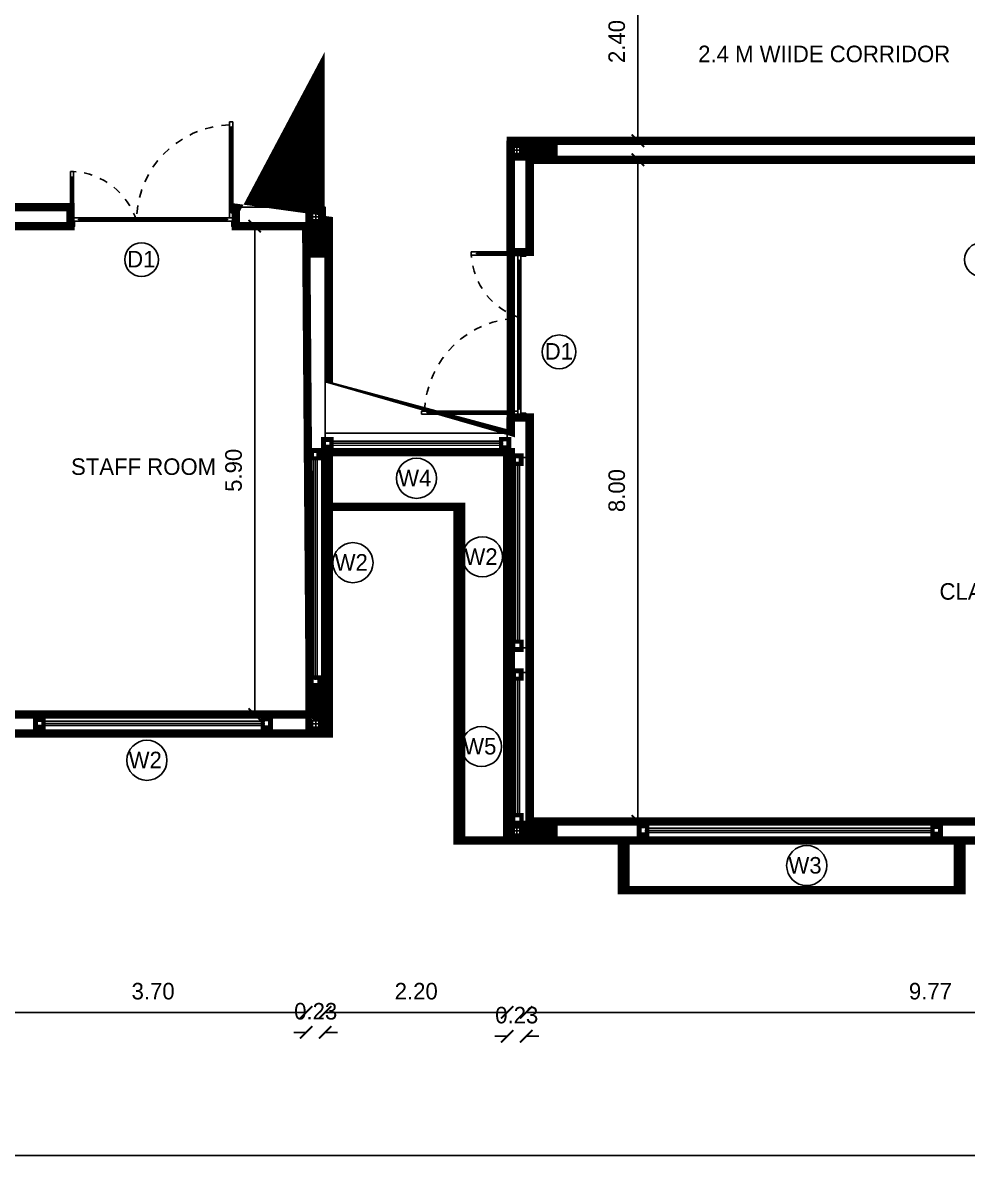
# Model space of a CAD drawing. Header units: metres. Extents: x 6101839 to 6102590, y -6659932 to -6659648.
# Drawn here: x 6102369.52 to 6102380.93, y -6659713.43 to -6659699.65 of the extents above; entities that cross this region are included whole.
import ezdxf

# ---------------------------------------------------------------- set-up
doc = ezdxf.new("R2010")
doc.units = ezdxf.units.M
doc.header["$LTSCALE"] = 500
doc.header["$MEASUREMENT"] = 0
doc.linetypes.add('DASHED2', pattern=[0.375, 0.25, -0.125])
doc.linetypes.add('HIDDEN', pattern=[0.375, 0.25, -0.125])
doc.layers.get('0').update_dxf_attribs({"linetype": 'CONTINUOUS'})
doc.layers.get('Defpoints').update_dxf_attribs({"linetype": 'CONTINUOUS'})
for name, color, linetype in [('above', 250, 'DASHED2'), ('BLK_1_FLR_2_CARPET_AREA', 25, 'CONTINUOUS'), ('BLK_1_FLR_2_CHAJJA', 6, 'CONTINUOUS'), ('BLK_1_LVL_2_BLDG_FOOT_PRINT', 1, 'CONTINUOUS'), ('COL', 2, 'CONTINUOUS'), ('DIM', 205, 'CONTINUOUS'), ('DOORTEXT', 13, 'CONTINUOUS'), ('ED', 30, 'CONTINUOUS'), ('FURN1', 252, 'CONTINUOUS'), ('FURNITURE', 252, 'CONTINUOUS'), ('FURNITURES', 252, 'CONTINUOUS'), ('HATCH', 15, 'CONTINUOUS'), ('TEXT', 4, 'CONTINUOUS'), ('W-SCH', 205, 'CONTINUOUS'), ('wall', 125, 'CONTINUOUS'), ('wall1', 125, 'CONTINUOUS'), ('WINDOWS', 252, 'CONTINUOUS')]:
    doc.layers.add(name, color=color, linetype=linetype)
doc.layers.add('BLK_1_FLR_2_BLT_UP_AREA', color=26, linetype='CONTINUOUS', plot=False)
doc.styles.add('RM', font='GOTHIC.TTF')
doc.styles.add('S2', font='GOTHIC.TTF')
doc.styles.add('USA TEXT', font='GOTHIC.TTF')
doc.dimstyles.new('1-100-ED', dxfattribs={"dimtxt": 0.2, "dimasz": 0.15, "dimexe": 0.18, "dimexo": 0.0625, "dimgap": 0.15, "dimtad": 1, "dimzin": 0, "dimdsep": 46, "dimtxsty": 'USA TEXT', "dimblk": 'ARCHTICK', "dimcen": 0.1, "dimse1": 1, "dimse2": 1, "dimclrd": 256, "dimclrt": 256, "dimadec": 0, "dimazin": 0, "dimtfac": 1, "dimtofl": 0, "dimtmove": 0, "dimatfit": 3, "dimldrblk": 'ARCHTICK', "dimfxl": 0.18, "dimtolj": 1, "dimtzin": 0, "dimarcsym": 0})

# ---------------------------------------------------------------- blocks, each defined once
blk = doc.blocks.new('NEWCOL')
at = {"layer": 'HATCH'}
h = blk.add_hatch(dxfattribs=at)
h.set_pattern_fill('ANSI31', color=256, scale=3, angle=270, style=0)
h.set_pattern_definition([(315, (-629970.925706138, -258732.0878365731), (6.735192090801866, 6.735192090801863), [])])
h.paths.add_polyline_path([(0, 115), (-115, 115), (-115, 0), (-37.5, 0), (-37.49999999988359, 37.50000000002911), (0, 37.4999999999709)])
h.paths.add_polyline_path([(115, 115.0000000000291), (0, 115), (1.164153e-10, 37.50000000002911), (37.5, 37.4999999999709), (37.5, 0), (115, 0)])
h.paths.add_polyline_path([(115, 0), (37.5, 0), (37.50000000011642, -37.4999999999709), (0, -37.4999999999709), (1.164153e-10, -484.9999999999708), (115, -485)])
h.paths.add_polyline_path([(0, -37.5), (-37.49999999988359, -37.4999999999709), (-37.5, 0), (-115, 0), (-115, -485), (0, -485)])
at = {"layer": 'COL'}
for p, q in [((-115, 0), (115, 0)), ((0, -485), (0, 115))]:
    blk.add_line(p, q, dxfattribs=at)
for points in [[(-115, -485), (115, -485), (115, 115), (-115, 115)], [(-37.5, -37.5), (37.5, -37.5), (37.5, 37.5), (-37.5, 37.5)]]:
    blk.add_lwpolyline(points, close=True, dxfattribs=at)
blk = doc.blocks.new('A$C607F0CF8')
at = {"layer": 'FURNITURES', "color": 233}
for p, q in [((0.0028654206544161, -342.4111123308539), (0.0009551402181387, -267.470370778814)), ((-37.46909725572914, -279.9614495104179), (-37.4675053562969, -342.4120674710721)), ((-37.4675053562969, -342.4120674710721), (-21.85485086496919, -342.4116694964468)), ((-21.85516924597323, -329.9215459041299), (-15.61010744981468, -329.9213867140934)), ((-21.85485086496919, -342.4116694964468), (-21.85516924597323, -329.9215459041299)), ((-15.60978906974196, -342.4115103064105), (-15.61010744981468, -329.9213867140934)), ((-15.60978906974196, -342.4115103064105), (0.0028654206544161, -342.4111123308539)), ((-37.4273532256484, -2117.587295770645), (-21.8146987343207, -2117.58689779602)), ((-37.42576132528486, -2180.037913731299), (-37.4273532256484, -2117.587295770645)), ((-21.8146987343207, -2117.58689779602), (-21.81438035517931, -2130.077021387406)), ((-21.81438035517931, -2130.077021388337), (-15.56931855902076, -2130.07686219737)), ((-15.56963693816214, -2117.586738605984), (0.0430175513029099, -2117.586340630427)), ((-15.56963693816214, -2117.586738605984), (-15.56931855902076, -2130.07686219737)), ((0.0430175513029099, -2117.586340630427), (0.0449278308078647, -2192.527082183398))]:
    blk.add_line(p, q, dxfattribs=at)
at = {"layer": 'FURNITURES', "color": 250}
for p, q in [((-37.4273532256484, -2117.587295770645), (-37.4675053562969, -342.4120674710721)), ((-21.8146987343207, -2117.58689779602), (-21.85516924597323, -329.9215459041299)), ((-15.56963693816214, -2117.586738605984), (-15.61010744981468, -329.9213867140934)), ((0.0430175513029099, -2117.586340630427), (0.0028654206544161, -342.4111123308539))]:
    blk.add_line(p, q, dxfattribs=at)
at = {"layer": 'FURNITURES', "color": 250, "linetype": 'HIDDEN', "ltscale": 0.5}
for centre, radius, start, end in [((-284.8727277265862, -219.4228635821492), 847.0418478644448, 286.983489556694, 356.7491837130908), ((-37.42544294986874, -2192.528037321754), 1163.003696595019, 1.847770814143563, 90.0014604865433)]:
    blk.add_arc(centre, radius, start, end, dxfattribs=at)
at = {"layer": 'wall', "color": 7}
for p, q in [((-37.46941563580185, -267.4713259181008), (0.0009551402181387, -267.470370778814)), ((-37.46941563580185, -267.4713259181008), (-37.46909725572914, -279.9614495104179)), ((0, -230.000000002794), (74.94074155297132, -229.9980897223576)), ((0, -230.000000002794), (0.0009551392868161, -267.470370778814)), ((74.94169669318944, -267.4684604983777), (0.0009551402181387, -267.470370778814)), ((74.94113952759653, -245.6107442136854), (62.45101593527943, -245.6110625928268)), ((62.45101593527943, -245.6110625928268), (62.45117512531578, -251.856124388054)), ((74.94129871763289, -251.855806009844), (62.45117512531578, -251.856124388054)), ((74.94074155297132, -229.9980897223576), (486.2895825887099, -229.9876042185351)), ((74.94074155297132, -229.9980897223576), (74.94113952759653, -245.6107442136854)), ((74.94113952759653, -245.6107442136854), (498.7801041556522, -245.5999403288588)), ((74.94129871763289, -251.855806009844), (498.7802633456886, -251.8450021250174)), ((74.94129871763289, -251.855806009844), (74.94169669318944, -267.4684604983777)), ((486.2905377289279, -267.4579749945551), (74.94169669318944, -267.4684604983777)), ((560.8051584009081, -229.985704776831), (486.2895825887099, -229.9876042185351)), ((486.2895825887099, -229.9876042185351), (486.2899805633351, -245.6002587089315)), ((486.2899805633351, -245.6002587089315), (498.7801041565835, -245.5999403288588)), ((486.2901397533715, -251.8453205050901), (498.7802633456886, -251.8450021250174)), ((486.2901397533715, -251.8453205050901), (486.2905377289279, -267.4579749945551)), ((560.8061135411261, -267.456075552851), (486.2905377289279, -267.4579749945551)), ((498.7801041565835, -245.5999403288588), (498.7802633456886, -251.8450021250174)), ((560.8051584009081, -229.985704776831), (560.8061135411261, -267.456075552851)), ((-37.42544294521213, -2192.528037323617), (-37.42576132528486, -2180.037913731299)), ((-37.42544294521213, -2192.528037323617), (0.0449278308078647, -2192.527082183398)), ((0.043972690589726, -2155.056711407378), (74.98471424356103, -2155.054801126942)), ((0.043972690589726, -2155.056711407378), (0.0449278308078647, -2192.527082183398)), ((74.98566938377915, -2192.525171902962), (0.0449278308078647, -2192.527082183398)), ((74.98511221911757, -2170.667455617339), (62.49498862680048, -2170.667773997411)), ((62.49498862680048, -2170.667773997411), (62.49514781683683, -2176.912835792638)), ((74.98527140822257, -2176.912517413497), (62.49514781683683, -2176.912835792638)), ((74.98471424356103, -2155.054801126942), (1087.503148864023, -2155.028991485946)), ((74.98471424356103, -2155.054801126942), (74.98511221911757, -2170.667455617339)), ((74.98511221911757, -2170.667455617339), (1099.993670431897, -2170.641327596269)), ((74.98527140822257, -2176.912517413497), (1099.993829621002, -2176.886389392428)), ((74.98527140822257, -2176.912517413497), (74.98566938377915, -2192.525171902962)), ((1087.504104004241, -2192.499362261966), (74.98566938377915, -2192.525171902962)), ((1162.443890416994, -2155.027081206441), (1087.503148864023, -2155.028991485946)), ((1087.503148864023, -2155.028991485946), (1087.50354683958, -2170.641645977274)), ((1087.50354683958, -2170.641645977274), (1099.993670431897, -2170.641327596269)), ((1087.503706028685, -2176.886707772501), (1099.993829621933, -2176.886389392428)), ((1087.503706028685, -2176.886707772501), (1087.504104004241, -2192.499362261966)), ((1162.444845556281, -2192.497451982461), (1087.504104004241, -2192.499362261966)), ((1099.993670431897, -2170.641327596269), (1099.993829621933, -2176.886389392428)), ((1162.443890416994, -2155.027081206441), (1162.444845556281, -2192.497451982461))]:
    blk.add_line(p, q, dxfattribs=at)
for points in [[(0.0009551402181387, -267.470370778814), (0, -230.0000000018627), (-99.92098873667419, -230.0025470424444), (-99.91971521638331, -279.9630414107814), (-37.46909725572914, -279.9614495104179)], [(0.0449278308078647, -2192.527082183398), (0.0458829710260034, -2229.997452959418), (-99.87510576564821, -2230), (-99.87637928593905, -2180.039505631663), (-37.42576132528486, -2180.037913731299)]]:
    blk.add_lwpolyline(points, dxfattribs=at)
blk = doc.blocks.new('_ArchTick')
at = {"color": 0, "linetype": 'ByBlock', "const_width": 0.15}
blk.add_lwpolyline([(-0.5, -0.5), (0.5, 0.5)], dxfattribs=at)
blk = doc.blocks.new('*D548')
at = {"layer": 'Defpoints', "color": 0, "transparency": 16777216}
for p in [(6102369.242864408, -6659707.100467858), (6102372.942944492, -6659707.303967725), (6102372.942944492, -6659711.616467839)]:
    blk.add_point(p, dxfattribs=at)
at = {"layer": 'ED', "lineweight": -2, "transparency": 16777216}
blk.add_line((6102369.242864408, -6659711.616467839), (6102372.942944492, -6659711.616467839), dxfattribs=at)
at = {"layer": 'ED', "lineweight": -2, "transparency": 16777216, "xscale": 0.15, "yscale": 0.15, "zscale": 0.15, "rotation": 180}
blk.add_blockref('_ArchTick', (6102369.242864408, -6659711.616467839), dxfattribs=at)
at = {"layer": 'ED', "lineweight": -2, "transparency": 16777216, "xscale": 0.15, "yscale": 0.15, "zscale": 0.15}
blk.add_blockref('_ArchTick', (6102372.942944492, -6659711.616467839), dxfattribs=at)
at = {"layer": 'ED', "transparency": 16777216, "insert": (6102371.09290445, -6659711.361437248), "char_height": 0.2, "attachment_point": 5, "style": 'USA TEXT'}
blk.add_mtext('\\A1;3.70', dxfattribs=at)
blk = doc.blocks.new('*D549')
at = {"layer": 'Defpoints', "color": 0, "transparency": 16777216}
for p in [(6102372.942944492, -6659707.303967725), (6102373.172948816, -6659707.405967725), (6102373.172948816, -6659711.859079367)]:
    blk.add_point(p, dxfattribs=at)
at = {"layer": 'ED', "lineweight": -2, "transparency": 16777216}
for p, q in [((6102372.942944492, -6659711.859079367), (6102372.792944492, -6659711.859079367)), ((6102373.172948816, -6659711.859079367), (6102373.322948816, -6659711.859079367))]:
    blk.add_line(p, q, dxfattribs=at)
at = {"layer": 'ED', "lineweight": -2, "transparency": 16777216, "xscale": 0.15, "yscale": 0.15, "zscale": 0.15}
blk.add_blockref('_ArchTick', (6102372.942944492, -6659711.859079367), dxfattribs=at)
at = {"layer": 'ED', "lineweight": -2, "transparency": 16777216, "xscale": 0.15, "yscale": 0.15, "zscale": 0.15, "rotation": 180}
blk.add_blockref('_ArchTick', (6102373.172948816, -6659711.859079367), dxfattribs=at)
at = {"layer": 'ED', "transparency": 16777216, "insert": (6102373.057946654, -6659711.604048776), "char_height": 0.2, "attachment_point": 5, "style": 'USA TEXT'}
blk.add_mtext('\\A1;0.23', dxfattribs=at)
blk = doc.blocks.new('*D550')
at = {"layer": 'Defpoints', "color": 0, "transparency": 16777216}
for p in [(6102373.172948816, -6659707.405967725), (6102375.373022263, -6659709.124967745), (6102375.373022263, -6659711.616467839)]:
    blk.add_point(p, dxfattribs=at)
at = {"layer": 'ED', "lineweight": -2, "transparency": 16777216}
blk.add_line((6102373.172948816, -6659711.616467839), (6102375.373022263, -6659711.616467839), dxfattribs=at)
at = {"layer": 'ED', "lineweight": -2, "transparency": 16777216, "xscale": 0.15, "yscale": 0.15, "zscale": 0.15, "rotation": 180}
blk.add_blockref('_ArchTick', (6102373.172948816, -6659711.616467839), dxfattribs=at)
at = {"layer": 'ED', "lineweight": -2, "transparency": 16777216, "xscale": 0.15, "yscale": 0.15, "zscale": 0.15}
blk.add_blockref('_ArchTick', (6102375.373022263, -6659711.616467839), dxfattribs=at)
at = {"layer": 'ED', "transparency": 16777216, "insert": (6102374.272985539, -6659711.361437248), "char_height": 0.2, "attachment_point": 5, "style": 'USA TEXT'}
blk.add_mtext('\\A1;2.20', dxfattribs=at)
blk = doc.blocks.new('*D551')
at = {"layer": 'Defpoints', "color": 0, "transparency": 16777216}
for p in [(6102375.373022263, -6659709.124967745), (6102375.603016143, -6659709.206968008), (6102375.603016143, -6659711.906227347)]:
    blk.add_point(p, dxfattribs=at)
at = {"layer": 'ED', "lineweight": -2, "transparency": 16777216}
for p, q in [((6102375.373022263, -6659711.906227347), (6102375.223022263, -6659711.906227347)), ((6102375.603016143, -6659711.906227347), (6102375.753016143, -6659711.906227347))]:
    blk.add_line(p, q, dxfattribs=at)
at = {"layer": 'ED', "lineweight": -2, "transparency": 16777216, "xscale": 0.15, "yscale": 0.15, "zscale": 0.15}
blk.add_blockref('_ArchTick', (6102375.373022263, -6659711.906227347), dxfattribs=at)
at = {"layer": 'ED', "lineweight": -2, "transparency": 16777216, "xscale": 0.15, "yscale": 0.15, "zscale": 0.15, "rotation": 180}
blk.add_blockref('_ArchTick', (6102375.603016143, -6659711.906227347), dxfattribs=at)
at = {"layer": 'ED', "transparency": 16777216, "insert": (6102375.488019203, -6659711.651196756), "char_height": 0.2, "attachment_point": 5, "style": 'USA TEXT'}
blk.add_mtext('\\A1;0.23', dxfattribs=at)
blk = doc.blocks.new('*D552')
at = {"layer": 'Defpoints', "color": 0, "transparency": 16777216}
for p in [(6102385.372888581, -6659708.997967838), (6102375.603016143, -6659709.206968008), (6102385.372888581, -6659711.616467839)]:
    blk.add_point(p, dxfattribs=at)
at = {"layer": 'ED', "lineweight": -2, "transparency": 16777216}
blk.add_line((6102375.603016143, -6659711.616467839), (6102385.372888581, -6659711.616467839), dxfattribs=at)
at = {"layer": 'ED', "lineweight": -2, "transparency": 16777216, "xscale": 0.15, "yscale": 0.15, "zscale": 0.15, "rotation": 180}
blk.add_blockref('_ArchTick', (6102375.603016143, -6659711.616467839), dxfattribs=at)
at = {"layer": 'ED', "lineweight": -2, "transparency": 16777216, "xscale": 0.15, "yscale": 0.15, "zscale": 0.15}
blk.add_blockref('_ArchTick', (6102385.372888581, -6659711.616467839), dxfattribs=at)
at = {"layer": 'ED', "transparency": 16777216, "insert": (6102380.487952362, -6659711.361437248), "char_height": 0.2, "attachment_point": 5, "style": 'USA TEXT'}
blk.add_mtext('\\A1;9.77', dxfattribs=at)
blk = doc.blocks.new('*D560')
at = {"layer": 'Defpoints', "color": 0, "transparency": 16777216}
for p in [(6102372.320767527, -6659702.110550356), (6102372.564768109, -6659702.110550356), (6102372.579766625, -6659708.014111736)]:
    blk.add_point(p, dxfattribs=at)
at = {"layer": 'ED', "lineweight": -2, "transparency": 16777216}
blk.add_line((6102372.320767527, -6659708.014111736), (6102372.320767527, -6659702.110550356), dxfattribs=at)
at = {"layer": 'ED', "lineweight": -2, "transparency": 16777216, "xscale": 0.15, "yscale": 0.15, "zscale": 0.15}
for p, rotation in [((6102372.320767527, -6659702.110550356), 90), ((6102372.320767527, -6659708.014111736), 270)]:
    blk.add_blockref('_ArchTick', p, dxfattribs=dict(at, rotation=rotation))
at = {"layer": 'ED', "transparency": 16777216, "insert": (6102372.065736934, -6659705.062331045), "char_height": 0.2, "attachment_point": 5, "rotation": 90, "style": 'USA TEXT'}
blk.add_mtext('\\A1;5.90', dxfattribs=at)
blk = doc.blocks.new('*D564')
at = {"layer": 'Defpoints', "color": 0, "transparency": 16777216}
for p in [(6102376.562767494, -6659701.307456058), (6102376.952267531, -6659701.307456058), (6102376.570767292, -6659709.307465856)]:
    blk.add_point(p, dxfattribs=at)
at = {"layer": 'ED', "lineweight": -2, "transparency": 16777216}
blk.add_line((6102376.952267531, -6659709.307465856), (6102376.952267531, -6659701.307456058), dxfattribs=at)
at = {"layer": 'ED', "lineweight": -2, "transparency": 16777216, "xscale": 0.15, "yscale": 0.15, "zscale": 0.15}
for p, rotation in [((6102376.952267531, -6659701.307456058), 90), ((6102376.952267531, -6659709.307465856), 270)]:
    blk.add_blockref('_ArchTick', p, dxfattribs=dict(at, rotation=rotation))
at = {"layer": 'ED', "transparency": 16777216, "insert": (6102376.697236937, -6659705.307460956), "char_height": 0.2, "attachment_point": 5, "rotation": 90, "style": 'USA TEXT'}
blk.add_mtext('\\A1;8.00', dxfattribs=at)
blk = doc.blocks.new('*D603')
at = {"layer": 'Defpoints', "color": 0, "transparency": 16777216}
for p in [(6102376.952267531, -6659698.677456056), (6102377.07826749, -6659698.677456056), (6102377.067267493, -6659701.077456056)]:
    blk.add_point(p, dxfattribs=at)
at = {"layer": 'ED', "lineweight": -2, "transparency": 16777216}
blk.add_line((6102376.952267531, -6659701.077456056), (6102376.952267531, -6659698.677456056), dxfattribs=at)
at = {"layer": 'ED', "lineweight": -2, "transparency": 16777216, "xscale": 0.15, "yscale": 0.15, "zscale": 0.15}
for p, rotation in [((6102376.952267531, -6659698.677456056), 90), ((6102376.952267531, -6659701.077456056), 270)]:
    blk.add_blockref('_ArchTick', p, dxfattribs=dict(at, rotation=rotation))
at = {"layer": 'ED', "transparency": 16777216, "insert": (6102376.697236937, -6659699.877456055), "char_height": 0.2, "attachment_point": 5, "rotation": 90, "style": 'USA TEXT'}
blk.add_mtext('\\A1;2.40', dxfattribs=at)
blk = doc.blocks.new('*D880')
at = {"layer": 'Defpoints', "color": 0, "transparency": 16777216}
for p in [(6102335.152997921, -6659709.193900587), (6102395.607802463, -6659709.192900512), (6102395.607802463, -6659713.345400588)]:
    blk.add_point(p, dxfattribs=at)
at = {"layer": 'ED', "lineweight": -2, "transparency": 16777216}
blk.add_line((6102335.152997921, -6659713.345400588), (6102395.607802463, -6659713.345400588), dxfattribs=at)
at = {"layer": 'ED', "lineweight": -2, "transparency": 16777216, "xscale": 0.15, "yscale": 0.15, "zscale": 0.15, "rotation": 180}
blk.add_blockref('_ArchTick', (6102335.152997921, -6659713.345400588), dxfattribs=at)
at = {"layer": 'ED', "lineweight": -2, "transparency": 16777216, "xscale": 0.15, "yscale": 0.15, "zscale": 0.15}
blk.add_blockref('_ArchTick', (6102395.607802463, -6659713.345400588), dxfattribs=at)
at = {"layer": 'ED', "transparency": 16777216, "insert": (6102365.380400192, -6659713.090369997), "char_height": 0.2, "attachment_point": 5, "style": 'USA TEXT'}
blk.add_mtext('\\A1;60.45', dxfattribs=at)

msp = doc.modelspace()

# ---------------------------------------------------------------- linework, layer by layer
at = {"layer": 'above', "const_width": 0.1}
for points in [[(6102373.172855076, -6659705.502655002), (6102374.772968057, -6659705.502655002), (6102374.772968057, -6659709.537422222), (6102375.37289067, -6659709.537422222)], [(6102376.75788858, -6659709.537493786), (6102376.75788858, -6659710.137493787), (6102380.817903672, -6659710.137493787), (6102380.817888582, -6659709.537595411)]]:
    msp.add_lwpolyline(points, dxfattribs=at)
at = {"layer": 'BLK_1_FLR_2_BLT_UP_AREA', "color": 26, "linetype": 'Continuous', "const_width": 0.1}
msp.add_lwpolyline([(6102402.549768839, -6659709.689528665), (6102395.647912392, -6659709.689528665), (6102395.647914481, -6659709.53801688), (6102375.417928687, -6659709.537983046), (6102375.417624863, -6659704.843786133), (6102373.217926599, -6659704.843786133), (6102373.217926599, -6659708.244657993), (6102369.057928688, -6659708.244657993), (6102369.057926599, -6659704.844287127), (6102366.857926599, -6659704.844287127), (6102366.857926599, -6659709.53801688), (6102346.627940804, -6659709.53801688), (6102346.628028861, -6659704.896199905), (6102344.428283428, -6659704.896338492), (6102344.428165479, -6659709.53801688), (6102335.193171005, -6659709.53801688), (6102335.193172371, -6659704.379240473), (6102337.393171005, -6659704.379240473), (6102337.393171005, -6659701.95801688), (6102335.893171002, -6659701.958016386), (6102335.893171002, -6659697.798016878)], dxfattribs=at)
at = {"layer": 'BLK_1_FLR_2_CARPET_AREA', "color": 15, "linetype": 'Continuous', "const_width": 0.1}
for points in [[(6102401.117914905, -6659709.459528701), (6102398.077914907, -6659709.459528701), (6102398.077914907, -6659703.189528703), (6102395.647911537, -6659703.189528703), (6102395.64077928, -6659701.078016917), (6102389.417926546, -6659701.078016917), (6102389.417926546, -6659703.308016918), (6102387.617926545, -6659703.308016918), (6102387.617926545, -6659701.078016917), (6102383.447912337, -6659701.078016917), (6102383.447912337, -6659703.308016918), (6102381.64791234, -6659703.308016918), (6102381.64791234, -6659701.078016917), (6102375.417925918, -6659701.078537067), (6102375.418154735, -6659704.613786135), (6102373.217926545, -6659704.613928542), (6102373.217926546, -6659701.881131625), (6102372.092887308, -6659701.880570763), (6102372.092887308, -6659702.11052488), (6102372.94288858, -6659702.11052488), (6102372.987637603, -6659708.014098632), (6102369.287659674, -6659708.014098632)], [(6102369.287794154, -6659702.110570762), (6102370.092889846, -6659702.110570762), (6102370.092889846, -6659701.880570763), (6102369.057926546, -6659701.881131625)]]:
    msp.add_lwpolyline(points, dxfattribs=at)
msp.add_lwpolyline([(6102385.417926545, -6659709.308016918), (6102385.417926545, -6659703.538016917), (6102381.417926546, -6659703.538016917), (6102381.417912339, -6659703.308016918), (6102381.64791234, -6659703.308016918), (6102381.64791234, -6659701.308016916), (6102375.647926545, -6659701.308016916), (6102375.647926545, -6659702.423028488), (6102375.41801294, -6659702.42304337), (6102375.417926546, -6659704.423016918), (6102375.647950483, -6659704.423028887), (6102375.647861708, -6659709.308009126)], close=True, dxfattribs=at)
at = {"layer": 'BLK_1_FLR_2_CHAJJA', "linetype": 'Continuous', "const_width": 0.1}
for points in [[(6102373.21792703, -6659705.503215946), (6102373.2181865, -6659704.84378621), (6102375.418200287, -6659704.84378621), (6102375.417929065, -6659709.537983161), (6102374.818006451, -6659709.537983161), (6102374.818006451, -6659705.503215946)], [(6102376.802926976, -6659710.138054728), (6102380.862926978, -6659710.138054728), (6102380.862926978, -6659709.53815635), (6102376.802926976, -6659709.53815635)]]:
    msp.add_lwpolyline(points, close=True, dxfattribs=at)
at = {"layer": 'BLK_1_LVL_2_BLDG_FOOT_PRINT', "ltscale": 400, "const_width": 0.1}
msp.add_lwpolyline([(6102402.504730811, -6659709.688967842), (6102395.602874367, -6659709.688967842), (6102395.602876455, -6659709.537456055), (6102375.372890661, -6659709.537422222), (6102375.372586837, -6659704.843225308), (6102373.172888572, -6659704.843225308), (6102373.172888572, -6659708.244097171), (6102369.012890662, -6659708.244097171), (6102369.012888572, -6659704.843726306), (6102366.812888573, -6659704.843726306), (6102366.812888573, -6659709.537456055), (6102346.582902779, -6659709.537456055), (6102346.582990834, -6659704.895639081), (6102344.383245403, -6659704.895777666), (6102344.383127453, -6659709.537456055), (6102335.148132977, -6659709.537456055), (6102335.148134342, -6659704.378679649), (6102337.348132977, -6659704.378679649), (6102337.348132977, -6659701.957456055), (6102335.848132979, -6659701.957455562), (6102335.848132979, -6659697.797456058)], dxfattribs=at)
at = {"layer": 'FURN1', "linetype": 'ByBlock'}
for p, q in [((6102376.987882794, -6659709.307418322), (6102380.587877003, -6659709.307342859)), ((6102380.587882793, -6659709.537418323), (6102376.987888581, -6659709.537493786))]:
    msp.add_line(p, q, dxfattribs=at)
at = {"layer": 'FURN1', "const_width": 0.1}
for points in [[(6102373.173141104, -6659704.710431418), (6102373.223141104, -6659704.710428784), (6102373.223143738, -6659704.760428783), (6102373.173143738, -6659704.760431417)], [(6102373.173766198, -6659704.710433182), (6102373.223766198, -6659704.710430577), (6102373.223768799, -6659704.760430577), (6102373.173768803, -6659704.76043318)], [(6102375.372228114, -6659704.710288538), (6102375.322228112, -6659704.710291312), (6102375.322230889, -6659704.760291313), (6102375.372230888, -6659704.760288537)], [(6102375.372853208, -6659704.710286708), (6102375.322853208, -6659704.71028945), (6102375.322855952, -6659704.76028945), (6102375.372855951, -6659704.760286707)], [(6102373.07577648, -6659704.843439492), (6102373.075778833, -6659704.893439492), (6102373.025778835, -6659704.893441845), (6102373.02577648, -6659704.843441845)], [(6102375.470191215, -6659704.908684608), (6102375.47018858, -6659704.958684606), (6102375.52018858, -6659704.958687242), (6102375.520191212, -6659704.908687242)], [(6102375.470192977, -6659704.909309701), (6102375.470190374, -6659704.959309701), (6102375.520190374, -6659704.959312302), (6102375.520192977, -6659704.909312304)], [(6102375.470039054, -6659707.208067328), (6102375.470041797, -6659707.158067329), (6102375.520041796, -6659707.158070069), (6102375.520039053, -6659707.208070068)], [(6102373.07589565, -6659707.643185149), (6102373.075893155, -6659707.59318515), (6102373.025893156, -6659707.593187645), (6102373.025895651, -6659707.643187645)], [(6102373.075897478, -6659707.643810242), (6102373.075895012, -6659707.593810244), (6102373.025895015, -6659707.593812706), (6102373.025897476, -6659707.643812708)], [(6102375.470206764, -6659707.507078799), (6102375.470204129, -6659707.557078798), (6102375.520204128, -6659707.557081434), (6102375.520206763, -6659707.507081434)], [(6102375.470208528, -6659707.507703894), (6102375.470205924, -6659707.557703893), (6102375.520205922, -6659707.557706498), (6102375.520208527, -6659707.507706496)], [(6102369.692696447, -6659708.146965551), (6102369.742696447, -6659708.146968185), (6102369.742699083, -6659708.096968182), (6102369.692699082, -6659708.096965548)], [(6102372.492442104, -6659708.147100423), (6102372.442442105, -6659708.147097647), (6102372.442444881, -6659708.097097647), (6102372.492444881, -6659708.097100423)], [(6102372.493067198, -6659708.147102253), (6102372.443067198, -6659708.14709951), (6102372.443069942, -6659708.09709951), (6102372.493069942, -6659708.097102253)], [(6102375.469893018, -6659709.307449548), (6102375.469895762, -6659709.257449545), (6102375.519895761, -6659709.257452288), (6102375.519893018, -6659709.307452288)], [(6102375.469894848, -6659709.306824452), (6102375.469897622, -6659709.25682445), (6102375.519897622, -6659709.256827226), (6102375.519894848, -6659709.306827228)], [(6102376.987885739, -6659709.440917257), (6102377.037885738, -6659709.440915858), (6102377.037884342, -6659709.390915859), (6102376.987884341, -6659709.390917257)], [(6102376.988510832, -6659709.440915445), (6102377.038510834, -6659709.440914013), (6102377.038509402, -6659709.390914014), (6102376.988509403, -6659709.390915445)], [(6102380.587255359, -6659709.440834821), (6102380.537255359, -6659709.440836078), (6102380.5372541, -6659709.390836078), (6102380.587254101, -6659709.390834822)], [(6102380.587880452, -6659709.4408366), (6102380.537880454, -6659709.440837891), (6102380.537879162, -6659709.39083789), (6102380.587879162, -6659709.390836597)]]:
    msp.add_lwpolyline(points, close=True, dxfattribs=at)
at = {"layer": 'FURNITURE', "linetype": 'ByBlock', "ltscale": 0.2}
for p, q in [((6102373.173766198, -6659704.710433182), (6102375.322853208, -6659704.71028945)), ((6102373.173768803, -6659704.76043318), (6102375.322230889, -6659704.760295076)), ((6102373.025774713, -6659704.844066908), (6102373.025889393, -6659707.593187645)), ((6102373.075774712, -6659704.844064585), (6102373.075895012, -6659707.593810244)), ((6102375.470192977, -6659704.909309701), (6102375.470041797, -6659707.158067329)), ((6102375.520192977, -6659704.909312304), (6102375.520047422, -6659707.157445009)), ((6102375.470208528, -6659707.507703894), (6102375.470072805, -6659709.257449551)), ((6102375.520208527, -6659707.507706496), (6102375.520078429, -6659709.256827231)), ((6102369.693324146, -6659708.096963787), (6102372.442444881, -6659708.097093884)), ((6102369.693321543, -6659708.146963787), (6102372.443067198, -6659708.14709951)), ((6102380.587255359, -6659709.440834821), (6102377.037885738, -6659709.440915858)), ((6102380.587254101, -6659709.390834822), (6102377.038509402, -6659709.39091025))]:
    msp.add_line(p, q, dxfattribs=at)
at = {"layer": 'FURNITURE', "color": 4, "linetype": 'ByBlock', "ltscale": 0.2}
for p, q in [((6102373.223767498, -6659704.735430579), (6102375.32285458, -6659704.735295027)), ((6102373.050777035, -6659704.894065749), (6102373.050889436, -6659707.593811475)), ((6102375.495190374, -6659704.959311003), (6102375.495047373, -6659707.158068698)), ((6102375.495205924, -6659707.557705195), (6102375.49507838, -6659709.257450922)), ((6102369.743322843, -6659708.121966389), (6102372.443068571, -6659708.122093934)), ((6102380.53725473, -6659709.415836077), (6102377.037885039, -6659709.415910282))]:
    msp.add_line(p, q, dxfattribs=at)
at = {"layer": 'W-SCH'}
for centre, radius in [((6102370.953231459, -6659702.514892595), 0.2037454751308166), ((6102381.104231459, -6659702.514892595), 0.2037454751308166), ((6102376.000231458, -6659703.629892598), 0.2037454751308166), ((6102374.27621891, -6659705.158954071), 0.2424160592048741), ((6102375.073510201, -6659706.108410032), 0.2424160592048741), ((6102373.508166223, -6659706.179176187), 0.2424160592048741), ((6102375.062106983, -6659708.401971377), 0.2424160592048741), ((6102371.018299962, -6659708.568617698), 0.2424160592048741), ((6102378.99259943, -6659709.841954231), 0.2424160592048741)]:
    msp.add_circle(centre, radius, dxfattribs=at)
at = {"layer": 'wall1', "linetype": 'ByBlock'}
for p, q in [((6102375.372888579, -6659701.077456052), (6102375.37126749, -6659702.424467837)), ((6102381.602874372, -6659701.077456052), (6102375.372888579, -6659701.077456052)), ((6102381.602874372, -6659701.307456055), (6102375.60288858, -6659701.307456055)), ((6102375.60288858, -6659701.307456055), (6102375.60288858, -6659702.422967839)), ((6102369.012890668, -6659701.880570763), (6102370.092889846, -6659701.880570763)), ((6102370.092889846, -6659702.110570762), (6102370.092889846, -6659701.880570763)), ((6102372.092887308, -6659701.880570763), (6102373.172888579, -6659701.880570763)), ((6102372.092887308, -6659702.11052488), (6102372.092887308, -6659701.880570763)), ((6102373.172888579, -6659701.880570763), (6102372.94288858, -6659701.880570763)), ((6102373.172888579, -6659701.880570763), (6102373.172888579, -6659704.843435074)), ((6102369.242888581, -6659702.110570762), (6102370.092889846, -6659702.110570762)), ((6102372.092887308, -6659702.11052488), (6102372.94288858, -6659702.110570762)), ((6102372.94288858, -6659702.110570762), (6102372.942741362, -6659704.84344576)), ((6102375.60288858, -6659702.422467628), (6102375.372888579, -6659702.422467628)), ((6102375.372888579, -6659704.422456054), (6102375.372863278, -6659704.908679632)), ((6102375.372888579, -6659704.422456054), (6102375.60288858, -6659704.422456054)), ((6102375.602912516, -6659704.422456054), (6102375.602887212, -6659704.908691603)), ((6102373.173136141, -6659704.613367664), (6102373.173148116, -6659704.843435061)), ((6102375.372847745, -6659704.613295545), (6102375.372859717, -6659704.843296477)), ((6102373.172840235, -6659704.843435076), (6102372.942772837, -6659704.843445758)), ((6102375.372859717, -6659704.843296477), (6102375.37289355, -6659704.843296477)), ((6102375.373127459, -6659704.908679647), (6102375.603194859, -6659704.908691618)), ((6102375.373224933, -6659707.508061874), (6102375.373225332, -6659707.208062171)), ((6102375.373225332, -6659707.208062171), (6102375.602977645, -6659707.208074467)), ((6102375.602977625, -6659707.208074467), (6102375.602962065, -6659707.507085798)), ((6102375.373143009, -6659707.507073837), (6102375.603210407, -6659707.507085811)), ((6102375.373154678, -6659707.50806187), (6102375.373143009, -6659707.507073837)), ((6102375.603225866, -6659707.508073842), (6102375.603210407, -6659707.507085811)), ((6102373.172978141, -6659707.643805936), (6102372.942910744, -6659707.643816617)), ((6102369.242888581, -6659708.014097093), (6102369.692703462, -6659708.013926739)), ((6102369.692691487, -6659708.244029304), (6102369.692703462, -6659708.013961907)), ((6102372.493062346, -6659708.244182915), (6102372.493074318, -6659708.014115518)), ((6102372.493074318, -6659708.014115518), (6102372.94288858, -6659708.01409588)), ((6102369.012888582, -6659708.244097171), (6102369.692691341, -6659708.243912438)), ((6102372.493062346, -6659708.244182915), (6102373.172888579, -6659708.244095805)), ((6102375.372901855, -6659709.307444085), (6102376.987882795, -6659709.307473432)), ((6102376.987888581, -6659709.537418323), (6102376.987882794, -6659709.307418322)), ((6102380.587877007, -6659709.307418322), (6102381.237872974, -6659709.307384497)), ((6102380.587882793, -6659709.537418323), (6102380.587877007, -6659709.307418322)), ((6102375.97289067, -6659709.537422222), (6102376.987888581, -6659709.537418323)), ((6102380.587882793, -6659709.537418323), (6102381.237884957, -6659709.537491181))]:
    msp.add_line(p, q, dxfattribs=at)
at = {"layer": 'WINDOWS', "linetype": 'ByBlock'}
for p, q in [((6102373.173136141, -6659704.613367664), (6102375.372847745, -6659704.613225292)), ((6102372.942840235, -6659704.843445755), (6102372.942958892, -6659707.643816004)), ((6102373.172840235, -6659704.843435076), (6102373.172958894, -6659707.643805325)), ((6102373.173148112, -6659704.843367664), (6102375.372859714, -6659704.84322529)), ((6102375.373127459, -6659704.908679647), (6102375.372977636, -6659707.208061863)), ((6102375.603127463, -6659704.908691614), (6102375.602977637, -6659707.208073832)), ((6102375.373143009, -6659707.507073837), (6102375.373008642, -6659709.307444087)), ((6102375.603143007, -6659707.507085808), (6102375.603008644, -6659709.307456057)), ((6102369.692703457, -6659708.014029305), (6102372.493073703, -6659708.01416367)), ((6102369.692691487, -6659708.244029304), (6102372.493061737, -6659708.244163669))]:
    msp.add_line(p, q, dxfattribs=at)

# ---------------------------------------------------------------- block references
at = {"layer": 'COL', "yscale": 0.001, "zscale": 0.001}
for p, xscale, rotation in [((6102375.487890191, -6659701.192976207), 0.001, 90), ((6102373.057888581, -6659708.129097171), 0.001, 180), ((6102373.057888581, -6659708.129097171), 0.001, 180), ((6102375.487890669, -6659709.422422223), -0.001, 90)]:
    msp.add_blockref('NEWCOL', p, dxfattribs=dict(at, xscale=xscale, rotation=rotation))
at = {"layer": 'COL', "xscale": -0.001, "yscale": 0.001, "zscale": 0.001}
msp.add_blockref('NEWCOL', (6102373.057888581, -6659701.995570762), dxfattribs=at)
at = {"layer": 'DIM', "xscale": 0.001, "yscale": 0.001, "zscale": 0.001, "rotation": 90}
msp.add_blockref('A$C607F0CF8', (6102369.862887306, -6659702.010649772), dxfattribs=at)
at = {"layer": 'DIM', "xscale": -0.001, "yscale": 0.001, "zscale": 0.001}
msp.add_blockref('A$C607F0CF8', (6102375.499392385, -6659702.192456053), dxfattribs=at)

# ---------------------------------------------------------------- texts
at = {"layer": 'DOORTEXT', "color": 3, "style": 'RM'}
for s, p in [('D1', (6102370.778919052, -6659702.60879655)), ('D1', (6102375.825919053, -6659703.723796548)), ('W4', (6102374.055022042, -6659705.255345047)), ('W2', (6102374.855469353, -6659706.205567165)), ('W2', (6102373.286969353, -6659706.275567165)), ('W5', (6102374.840910113, -6659708.498362356)), ('W2', (6102370.797103096, -6659708.665008673)), ('W3', (6102378.771402562, -6659709.938345206))]:
    msp.add_text(s, height=0.2, dxfattribs=at).set_placement(p)
at = {"layer": 'TEXT', "color": 7, "style": 'S2'}
for s, p in [('2.4 M WIIDE CORRIDOR', (6102377.68076749, -6659700.127547148)), ('STAFF ROOM', (6102370.100767491, -6659705.117967837)), ('CLASS ROOM', (6102380.597825413, -6659706.626786877))]:
    msp.add_text(s, height=0.2, dxfattribs=at).set_placement(p)

# ---------------------------------------------------------------- dimensions: what is measured, and where the dimension line sits
at = {"layer": 'ED'}
for base, p1, p2, picture, middle in [((6102376.952267531, -6659698.677456056), (6102377.067267491, -6659701.077456052), (6102377.078267489, -6659698.677456052), '*D603', (6102376.697236937, -6659699.877456055)), ((6102376.952267531, -6659701.307456058), (6102376.57076729, -6659709.307465852), (6102376.562767493, -6659701.307456055), '*D564', (6102376.697236937, -6659705.307460956)), ((6102372.320767527, -6659702.110550356), (6102372.579766623, -6659708.014111732), (6102372.564768108, -6659702.110550352), '*D560', (6102372.065736934, -6659705.062331045))]:
    dim = msp.add_linear_dim(base=base, p1=p1, p2=p2, angle=90, dimstyle='1-100-ED', dxfattribs=at)
    dim.commit()
    dim.dimension.update_dxf_attribs({"geometry": picture, "text_midpoint": middle})
for base, p1, p2, picture, middle in [((6102372.942944492, -6659711.616467839), (6102369.242864408, -6659707.100467858), (6102372.942944492, -6659707.303967725), '*D548', (6102371.09290445, -6659711.361437248)), ((6102375.373022263, -6659711.616467839), (6102373.172948816, -6659707.405967725), (6102375.373022263, -6659709.124967745), '*D550', (6102374.272985539, -6659711.361437248)), ((6102385.372888581, -6659711.616467839), (6102375.603016143, -6659709.206968008), (6102385.372888581, -6659708.997967838), '*D552', (6102380.487952362, -6659711.361437248)), ((6102395.607802463, -6659713.345400588), (6102335.152997921, -6659709.193900587), (6102395.607802463, -6659709.192900512), '*D880', (6102365.380400192, -6659713.090369997))]:
    dim = msp.add_linear_dim(base=base, p1=p1, p2=p2, dimstyle='1-100-ED', dxfattribs=at)
    dim.commit()
    dim.dimension.update_dxf_attribs({"geometry": picture, "text_midpoint": middle})
for base, p1, p2, picture, middle in [((6102373.172948816, -6659711.859079367), (6102372.942944492, -6659707.303967725), (6102373.172948816, -6659707.405967725), '*D549', (6102373.057946654, -6659711.859079367)), ((6102375.603016143, -6659711.906227347), (6102375.373022263, -6659709.124967745), (6102375.603016143, -6659709.206968008), '*D551', (6102375.488019203, -6659711.906227347))]:
    dim = msp.add_linear_dim(base=base, p1=p1, p2=p2, dimstyle='1-100-ED', dxfattribs=at)
    dim.commit()
    dim.dimension.update_dxf_attribs({"geometry": picture, "text_midpoint": middle, "dimtype": 160})

doc.saveas('drawing.dxf')
